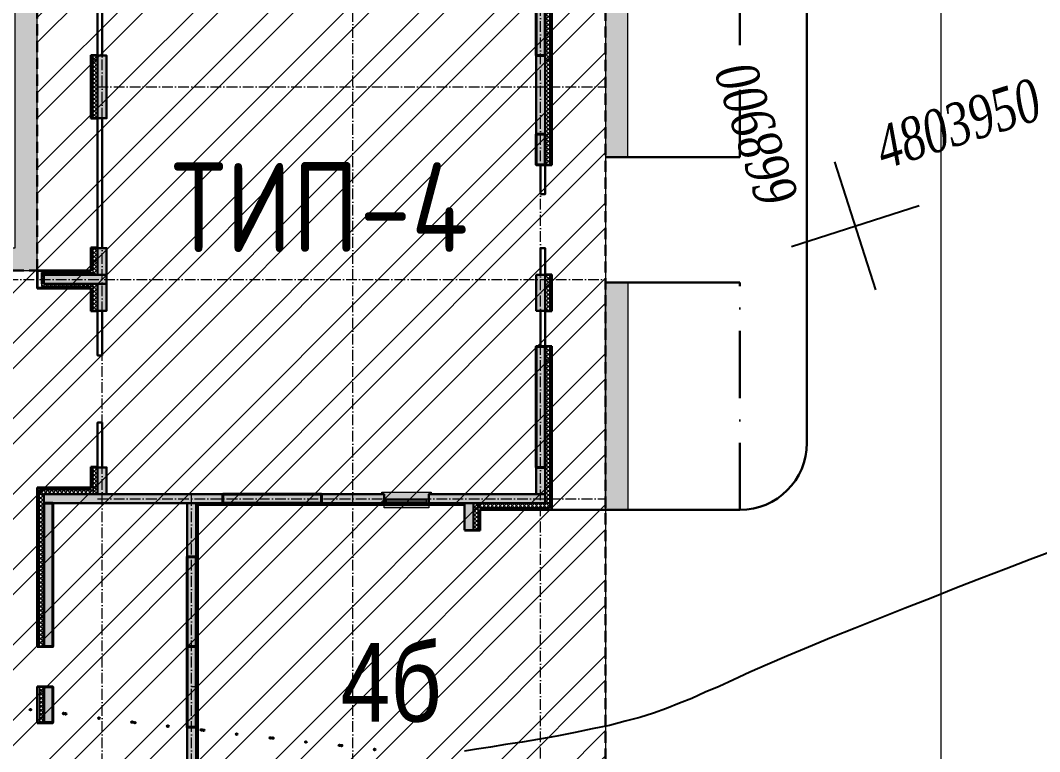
# Model space of a CAD drawing. Header units: millimetres. Extents: x 1353783 to 6492029790, y -7276956 to -512500.
# Drawn here: x 9954548 to 9959102, y -2837507 to -2834241 of the extents above; entities that cross this region are included whole.
import ezdxf
from ezdxf.enums import TextEntityAlignment as Align

# ---------------------------------------------------------------- set-up
doc = ezdxf.new("R2010")
doc.units = ezdxf.units.MM
for name, pattern in [('( Dashed )', [0.75, 0.5, -0.25]), ('482 Границы районов', [5, 3, -1, 0, -1]), ('ACAD_ISO10W100', [18, 12, -3, 0, -3]), ('CONTI', [0]), ('осевая', [50.800000000000004, 31.75, -6.35, 6.35, -6.35])]:
    doc.linetypes.add(name, pattern=pattern)
doc.layers.get('0').update_dxf_attribs({"lineweight": 5})
doc.layers.get('Defpoints').update_dxf_attribs({"color": 255})
for name, color, linetype, lineweight in [('!A-DIAFRAGM типовой', 142, 'Continuous', 0), ('7земля', 7, 'Continuous', 30), ('DIAFRAGM', 46, 'Continuous', 30), ('G-ANNO-SCHD', 231, 'Continuous', 9), ('Hatch', 254, 'Continuous', 5), ('INSULATION', 81, 'Continuous', 5), ('Room_name', 250, 'Continuous', 20), ('Room_number', 250, 'Continuous', 13), ('А_Шахта', 190, 'Continuous', 20), ('Ар-окна', 5, 'Continuous', 9), ('ГП-Граница учасика ИЖС', 3, 'Continuous', 5), ('ГП-Тратуар', 3, 'Continuous', 5), ('оси', 231, 'осевая', 9)]:
    doc.layers.add(name, color=color, linetype=linetype, lineweight=lineweight)
for name, color, linetype in [('GORIZUNKNOWN', 32, 'CONTI'), ('SETKR', 7, 'CONTI'), ('SIT_LРЕЛЬЕФ', 7, 'CONTI'), ('Заливка', 7, 'Continuous'), ('РЕЛЬЕФ', 7, 'CONTI')]:
    doc.layers.add(name, color=color, linetype=linetype)
doc.styles.add('ISOCPEUR', font='', dxfattribs={"width": 0.85})
doc.styles.add('SHRFT', font='', dxfattribs={"width": 0.75})
doc.styles.add('основной', font='Arial Narrow.ttf', dxfattribs={"height": 1.5})
doc.styles.get('ISOCPEUR').set_extended_font_data('ISOCPEUR')
doc.styles.get('SHRFT').set_extended_font_data('Times New Roman Cyr', italic=True)
pattern_1 = [(44.99999999999999, (-1.862645149230957e-09, 0), (-44.90128060534578, 44.90128060534577), []), (135, (-1.862645149230957e-09, 0), (-44.90128060534577, -44.90128060534576), [])]

# ---------------------------------------------------------------- blocks, each defined once
blk = doc.blocks.new('амвамвам')
at = {"lineweight": 30, "ltscale": 100, "true_color": 0x939598}
h = blk.add_hatch(color=252, dxfattribs=at)
h.dxf.hatch_style = 1
h.paths.add_polyline_path([(9742030.65074575, -3578642.915997515), (9742530.65074575, -3578642.915997515), (9742530.65074575, -3569022.919670768), (9728830.65492957, -3569022.919670766), (9728830.667146705, -3580672.919354988), (9725280.645847023, -3580672.919354986), (9725280.645847015, -3593422.918413457), (9745030.641692832, -3593422.918413449), (9745030.641692929, -3592923.334916862), (9725780.652775504, -3592923.334916856), (9725780.65617992, -3581172.921216084), (9729330.654902011, -3581172.918852236), (9729330.654902019, -3569522.919670766), (9742030.651035108, -3569522.496882061)])
h.paths.add_polyline_path([(9742030.651035093, -3581442.915997513), (9742530.651035093, -3581442.915997513), (9742530.651035093, -3586523.336293429), (9742030.652129896, -3586523.336293427)], flags=17)
at = {"color": 251, "lineweight": 15, "ltscale": 100, "true_color": 0x636466}
for points in [[(9742030.65074575, -3578642.915997515), (9742530.65074575, -3578642.915997515), (9742530.65074575, -3569022.919670768), (9728830.65492957, -3569022.919670766), (9728830.667146705, -3580672.919354988), (9725280.645847023, -3580672.919354986), (9725280.645847015, -3593422.918413457), (9745030.641692832, -3593422.918413449), (9745030.641692929, -3592923.334916862), (9725780.652775504, -3592923.334916856), (9725780.65617992, -3581172.921216084), (9729330.654902011, -3581172.918852236), (9729330.654902019, -3569522.919670766), (9742030.651035108, -3569522.496882061)], [(9742030.651035093, -3581442.915997513), (9742530.651035093, -3581442.915997513), (9742530.651035093, -3586523.336293429), (9742030.652129896, -3586523.336293427)]]:
    blk.add_lwpolyline(points, close=True, dxfattribs=at)
blk = doc.blocks.new('апрапрапрары')
at = {"layer": '!A-DIAFRAGM типовой', "lineweight": 0, "ltscale": 100, "true_color": 0x000000}
h = blk.add_hatch(color=18, dxfattribs=at)
h.dxf.hatch_style = 1
h.paths.add_polyline_path([(9769350.665064277, -3291176.583517787), (9769550.665064277, -3291176.58347316), (9769550.66417172, -3287176.510645743), (9769350.664171718, -3287176.51069037)])
h = blk.add_hatch(color=18, dxfattribs=at)
h.dxf.hatch_style = 1
h.paths.add_polyline_path([(9774250.664144896, -3288574.586409037), (9774450.664144896, -3288574.586364408), (9774450.663832951, -3287176.588050132), (9774250.663832951, -3287176.588094759)])
h = blk.add_hatch(color=18, dxfattribs=at)
h.dxf.hatch_style = 1
h.paths.add_polyline_path([(9769550.664439498, -3288376.585177083), (9769550.664484125, -3288576.585177085), (9770150.665119275, -3288576.585043202), (9770150.665074648, -3288376.585043202)])
h = blk.add_hatch(color=18, dxfattribs=at)
h.dxf.hatch_style = 1
h.paths.add_polyline_path([(9773650.664240181, -3288376.582389663), (9773650.664284809, -3288576.582389665), (9774250.664145343, -3288576.582255782), (9774250.664100714, -3288376.582255783)])
h = blk.add_hatch(color=18, dxfattribs=at)
h.dxf.hatch_style = 1
h.paths.add_polyline_path([(9774450.663922206, -3288376.590755169), (9774450.663966833, -3288576.590755171), (9775050.663827367, -3288576.59062129), (9775050.663782738, -3288376.590621288)])
h = blk.add_hatch(color=18, dxfattribs=at)
h.dxf.hatch_style = 1
h.paths.add_polyline_path([(9777950.665067557, -3288376.59137665), (9777950.665112184, -3288576.591376648), (9779350.66475292, -3288576.59106426), (9779350.66470829, -3288376.59106426)])
h = blk.add_hatch(color=18, dxfattribs=at)
h.dxf.hatch_style = 1
h.paths.add_polyline_path([(9763150.665821139, -3290376.58383827), (9763150.665865766, -3290576.58383827), (9764350.66760699, -3290576.583570505), (9764350.667562364, -3290376.583570505)])
h = blk.add_hatch(color=18, dxfattribs=at)
h.dxf.hatch_style = 1
h.paths.add_polyline_path([(9769350.664618006, -3290376.585177085), (9769350.664573379, -3290576.585177082), (9768150.664573379, -3290576.584909321), (9768150.664618006, -3290376.584909321)])
h = blk.add_hatch(color=18, dxfattribs=at)
h.dxf.hatch_style = 1
h.paths.add_polyline_path([(9769550.664414639, -3293376.587074832), (9769350.664414639, -3293376.587119457), (9769350.664727028, -3294776.58715154), (9769550.664727028, -3294776.587106914)])
h = blk.add_hatch(color=18, dxfattribs=at)
h.dxf.hatch_style = 1
h.paths.add_polyline_path([(9769350.709559886, -3295776.601303109), (9769550.709559888, -3295776.601347736), (9769550.708979737, -3298376.587229916), (9769350.708979737, -3298376.587185291)])
h = blk.add_hatch(color=18, dxfattribs=at)
h.dxf.hatch_style = 1
h.paths.add_polyline_path([(9768750.664496152, -3296576.31622574), (9768750.664540777, -3296776.31622574), (9769350.664593088, -3296776.316091859), (9769350.66454846, -3296576.316091859)])
h = blk.add_hatch(color=18, dxfattribs=at)
h.dxf.hatch_style = 1
h.paths.add_polyline_path([(9769550.664439496, -3298376.587229907), (9769550.664484123, -3298176.587229907), (9770150.664863596, -3298176.58736379), (9770150.664818967, -3298376.58736379)])
h = blk.add_hatch(color=18, dxfattribs=at)
h.dxf.hatch_style = 1
h.paths.add_polyline_path([(9773650.665186578, -3298376.587029709), (9773650.665231206, -3298176.587029708), (9774450.664585596, -3298176.587163589), (9774450.664540969, -3298376.587163589)])
h = blk.add_hatch(color=18, dxfattribs=at)
h.dxf.hatch_style = 1
h.paths.add_polyline_path([(9777590.671850959, -3298176.617992246), (9777590.671895586, -3298376.617992247), (9779350.667191405, -3298376.617599527), (9779350.667146778, -3298176.617599527)])
at = {"layer": 'Hatch', "lineweight": 40, "ltscale": 0.5, "true_color": 0x000000}
for points in [[(9764450.671189047, -3287176.589189353), (9764450.671189047, -3287376.589189355), (9765250.696134595, -3287376.589189355), (9765250.696134597, -3287176.589189355)], [(9769350.66509601, -3287176.588054121), (9769350.66509601, -3287376.588054123), (9766150.699879488, -3287376.588054121), (9766150.69987949, -3287176.588054121)], [(9764350.667562364, -3290576.583704389), (9764350.667562364, -3290376.583704387), (9766150.699879486, -3290376.583704386), (9766150.699879486, -3290576.583704384)], [(9766150.699879484, -3290576.583704385), (9766150.699879486, -3290376.583704385), (9768150.664618008, -3290376.583704385), (9768150.664618008, -3290576.583704387)], [(9769550.664729571, -3293376.587180081), (9769350.664729573, -3293376.587180081), (9769350.664729571, -3291176.585043202), (9769550.664729571, -3291176.585043202)], [(9770150.664841283, -3298376.587230557), (9770150.664841281, -3298176.587230557), (9772850.665231206, -3298176.587230557), (9772850.665231206, -3298376.587230557)], [(9776910.671671968, -3298376.587411919), (9776910.671671968, -3298176.587411917), (9777590.67185892, -3298176.587411919), (9777590.67185892, -3298376.587411919)], [(9779350.667169085, -3298376.61767945), (9779350.667169085, -3298176.617679448), (9781550.665582666, -3298176.617679448), (9781550.665582666, -3298376.617679448)]]:
    blk.add_hatch(color=18, dxfattribs=at).paths.add_polyline_path(points)
at = {"layer": 'INSULATION', "ltscale": 0.5, "true_color": 0x000000}
h = blk.add_hatch(dxfattribs=at)
h.set_pattern_fill('ANSI37', color=18, scale=20)
h.set_pattern_definition(pattern_1)
h.paths.add_polyline_path([(9764450.671189047, -3287076.510645746), (9764450.671189046, -3287176.510645744), (9765250.688407406, -3287176.510645744), (9765250.688407406, -3287076.510645744)])
h = blk.add_hatch(dxfattribs=at)
h.set_pattern_fill('ANSI37', color=18, scale=20, angle=-90.00000000000001)
h.set_pattern_definition([(315, (9774586.898431635, -3287076.510645743), (44.90128060534578, 44.90128060534576), []), (44.99999999999999, (9774586.898431635, -3287076.510645743), (-44.90128060534575, 44.90128060534578), [])])
h.paths.add_polyline_path([(9769550.659200864, -3287076.510645743), (9769550.659200864, -3287176.510645743), (9766150.698845446, -3287176.510645743), (9766150.698845446, -3287076.510645744)])
h = blk.add_hatch(dxfattribs=at)
h.set_pattern_fill('ANSI37', color=18, scale=20)
h.set_pattern_definition([(44.99999999999999, (9769550.660933401, -3293340.270807576), (-44.90128060534578, 44.90128060534577), []), (135, (9769550.660933401, -3293340.270807576), (-44.90128060534577, -44.90128060534576), [])])
h.paths.add_polyline_path([(9769550.660933401, -3287076.510645744), (9769650.660933401, -3287076.510645744), (9769650.660933401, -3288276.582389663), (9769550.660933401, -3288276.582389663)])
h = blk.add_hatch(dxfattribs=at)
h.set_pattern_fill('ANSI37', color=18, scale=20)
h.set_pattern_definition(pattern_1)
h.paths.add_polyline_path([(9774200.666069426, -3288276.585958936), (9774250.66605827, -3288276.585958934), (9774250.66605827, -3287126.588065277), (9774200.666069426, -3287126.588065277)])
h = blk.add_hatch(dxfattribs=at)
h.set_pattern_fill('ANSI37', color=18, scale=9.999997768927232, angle=89.99999999999994)
h.set_pattern_definition([(134.9999999999999, (9770232.538708825, -3287176.588054123), (-22.45063529377169, -22.45063529377165), []), (225, (9770232.538708825, -3287176.588054123), (22.45063529377165, -22.45063529377169), [])])
h.paths.add_polyline_path([(9774250.667165319, -3287176.588054121), (9774250.667165319, -3287126.588065279), (9774450.663987042, -3287126.588065279), (9774450.663987042, -3287176.588054121)])
h = blk.add_hatch(dxfattribs=at)
h.set_pattern_fill('ANSI37', color=18, scale=9.999997768927232, angle=179.9999999999999)
h.set_pattern_definition([(224.9999999999999, (9774500.663074292, -3294044.696322641), (22.45063529377164, -22.4506352937717), []), (314.9999999999999, (9774500.663074292, -3294044.696322641), (22.4506352937717, 22.45063529377163), [])])
h.paths.add_polyline_path([(9774500.663074292, -3288276.585958934), (9774450.663085448, -3288276.585958936), (9774450.663085448, -3287126.588065279), (9774500.663074292, -3287126.588065277)])
h = blk.add_hatch(dxfattribs=at)
h.set_pattern_fill('ANSI37', color=18, scale=20, angle=-90.00000000000001)
h.set_pattern_definition([(315, (9775186.899289938, -3288276.582389665), (44.90128060534578, 44.90128060534576), []), (44.99999999999999, (9775186.899289938, -3288276.582389665), (-44.90128060534575, 44.90128060534578), [])])
h.paths.add_polyline_path([(9770150.660059169, -3288276.582389663), (9770150.660059169, -3288376.582389665), (9769550.664347405, -3288376.582389665), (9769550.664347405, -3288276.582389665)])
h = blk.add_hatch(dxfattribs=at)
h.set_pattern_fill('ANSI37', color=18, scale=20, angle=-90.00000000000001)
h.set_pattern_definition([(315, (9779286.903254772, -3288276.582389665), (44.90128060534578, 44.90128060534576), []), (44.99999999999999, (9779286.903254772, -3288276.582389665), (-44.90128060534575, 44.90128060534578), [])])
h.paths.add_polyline_path([(9774250.664024001, -3288276.582389665), (9774250.664024001, -3288376.582389665), (9773650.664240181, -3288376.582389663), (9773650.664240183, -3288276.582389663)])
h = blk.add_hatch(dxfattribs=at)
h.set_pattern_fill('ANSI37', color=18, scale=20, angle=-90.00000000000001)
h.set_pattern_definition([(315, (9779886.902936796, -3288276.585958934), (44.90128060534578, 44.90128060534576), []), (44.99999999999999, (9779886.902936796, -3288276.585958934), (-44.90128060534575, 44.90128060534578), [])])
h.paths.add_polyline_path([(9775050.663827367, -3288276.585958934), (9775050.663827367, -3288376.585958936), (9774450.664078401, -3288376.585958934), (9774450.664078403, -3288276.585958934)])
h = blk.add_hatch(dxfattribs=at)
h.set_pattern_fill('ANSI37', color=18, scale=20, angle=-90.00000000000001)
h.set_pattern_definition([(315, (9783586.904247262, -3288276.588085934), (44.90128060534578, 44.90128060534576), []), (44.99999999999999, (9783586.904247262, -3288276.588085934), (-44.90128060534575, 44.90128060534578), [])])
h.paths.add_polyline_path([(9779350.664730603, -3288276.588085934), (9779350.664730603, -3288376.588085932), (9777950.66523267, -3288376.588085932), (9777950.66523267, -3288276.588085932)])
h = blk.add_hatch(dxfattribs=at)
h.set_pattern_fill('ANSI37', color=18, scale=9.999997768927232, angle=-90.00000000000006)
h.set_pattern_definition([(314.9999999999999, (9776618.424089354, -3290576.589730035), (22.45063529377169, 22.45063529377164), []), (44.99999999999995, (9776618.424089354, -3290576.589730035), (-22.45063529377164, 22.45063529377169), [])])
h.paths.add_polyline_path([(9769300.633700384, -3290576.589730036), (9769300.633700384, -3290626.589718881), (9763150.666317618, -3290626.590388296), (9763150.666317618, -3290576.590399451)])
h = blk.add_hatch(dxfattribs=at)
h.set_pattern_fill('ANSI37', color=18, scale=9.999997768927232, angle=179.9999999999999)
h.set_pattern_definition([(225, (9769350.633689228, -3299544.173049315), (22.45063529377165, -22.45063529377168), []), (314.9999999999999, (9769350.633689228, -3299544.173049315), (22.45063529377168, 22.45063529377165), [])])
h.paths.add_polyline_path([(9769350.633689228, -3296576.316116865), (9769300.633700386, -3296576.316116865), (9769300.633700384, -3290576.585165919), (9769350.633689228, -3290576.585165919)])
h = blk.add_hatch(dxfattribs=at)
h.set_pattern_fill('ANSI37', color=18, scale=20, angle=-90.00000000000001)
h.set_pattern_definition([(315, (9774386.902972529, -3296776.31622574), (44.90128060534578, 44.90128060534576), []), (44.99999999999999, (9774386.902972529, -3296776.31622574), (-44.90128060534575, 44.90128060534578), [])])
h.paths.add_polyline_path([(9769350.6644395, -3296776.316225742), (9769350.664439501, -3296876.316225742), (9768750.664540779, -3296876.316225742), (9768750.664540777, -3296776.31622574)])
h = blk.add_hatch(dxfattribs=at)
h.set_pattern_fill('ANSI37', color=18, scale=20)
h.set_pattern_definition([(44.99999999999999, (9769250.664439496, -3293440.348215953), (-44.90128060534578, 44.90128060534577), []), (135, (9769250.664439496, -3293440.348215953), (-44.90128060534577, -44.90128060534576), [])])
h.paths.add_polyline_path([(9769250.664439496, -3296876.31622574), (9769350.664439496, -3296876.31622574), (9769350.664439498, -3298476.587230542), (9769250.664439496, -3298476.587230542)])
h = blk.add_hatch(dxfattribs=at)
h.set_pattern_fill('ANSI37', color=18, scale=20, angle=-90.00000000000001)
h.set_pattern_definition([(315, (9779186.90357842, -3298376.587230542), (44.90128060534578, 44.90128060534576), []), (44.99999999999999, (9779186.90357842, -3298376.587230542), (-44.90128060534575, 44.90128060534578), [])])
h.paths.add_polyline_path([(9772850.665231206, -3298376.587230542), (9772850.665231206, -3298476.587230542), (9769350.664439496, -3298476.587230542), (9769350.664439496, -3298376.587230542)])
h = blk.add_hatch(dxfattribs=at)
h.set_pattern_fill('ANSI37', color=18, scale=20, angle=-90.00000000000001)
h.set_pattern_definition([(315, (9779086.903578147, -3298376.587230542), (44.90128060534578, 44.90128060534576), []), (44.99999999999999, (9779086.903578147, -3298376.587230542), (-44.90128060534575, 44.90128060534578), [])])
h.paths.add_polyline_path([(9774450.664563281, -3298376.58723054), (9774450.664563281, -3298476.587230542), (9773650.67630647, -3298476.587230542), (9773650.67630647, -3298376.587230542)])
h = blk.add_hatch(dxfattribs=at)
h.set_pattern_fill('ANSI37', color=18, scale=20, angle=-90.00000000000001)
h.set_pattern_definition([(315, (9792386.879832849, -3298376.617191936), (44.90128060534578, 44.90128060534576), []), (44.99999999999999, (9792386.879832849, -3298376.617191936), (-44.90128060534575, 44.90128060534578), [])])
h.paths.add_polyline_path([(9786050.664563827, -3298376.617191936), (9786050.664563827, -3298476.617191936), (9776910.671671968, -3298476.617191938), (9776910.671671968, -3298376.617191938)])
at = {"layer": 'ГП-Тратуар', "lineweight": 30, "ltscale": 100, "true_color": 0x000000}
h = blk.add_hatch(color=18, dxfattribs=at)
h.dxf.hatch_style = 1
h.paths.add_polyline_path([(9769250.711833604, -3294776.587119381), (9769550.711833604, -3294776.587119379), (9769550.711833604, -3294726.587119379), (9769600.711833604, -3294726.587119379), (9769600.711833604, -3295826.587119379), (9769550.711833604, -3295826.587119377), (9769550.711833604, -3295776.587119377), (9769250.711833604, -3295776.587119379)])
at = {"layer": '7земля', "color": 18, "linetype": '( Dashed )', "lineweight": 30, "ltscale": 500, "true_color": 0x000000}
for p, q in [((9774550.661812745, -3283476.586253117), (9774550.665583463, -3287226.58496593)), ((9774550.66457243, -3287026.584975208), (9785750.664128715, -3287026.582476084)), ((9763250.66456382, -3299726.588612714), (9785750.66479631, -3299726.052371961))]:
    blk.add_line(p, q, dxfattribs=at)
at = {"layer": '7земля', "color": 18, "lineweight": 30, "ltscale": 100, "true_color": 0x000000}
for p, q in [((9765260.708104152, -3287026.653236414), (9764440.671188891, -3287026.653236416)), ((9764440.671188891, -3287026.653236416), (9764440.671191368, -3287376.616762175)), ((9765250.704871707, -3287036.653236414), (9764450.671189047, -3287036.653236414)), ((9764450.671189047, -3287036.653236414), (9764450.671191366, -3287376.616762021)), ((9765250.65643899, -3287376.510645743), (9765250.704871707, -3287036.653236414)), ((9765260.656438468, -3287376.513877663), (9765260.708104152, -3287026.653236414)), ((9769700.664294485, -3287026.822842714), (9766140.703001741, -3287026.556800003)), ((9766140.703001741, -3287026.556800003), (9766140.703001743, -3287376.561976214)), ((9769690.664294485, -3287036.822044452), (9766150.70287796, -3287036.514902825)), ((9766150.70287796, -3287036.514902825), (9766150.702877961, -3287376.519280712)), ((9769690.664294485, -3288236.584530176), (9769690.664294485, -3287036.822044452)), ((9769700.664294485, -3288226.584587756), (9769700.664294485, -3287026.822842714)), ((9774150.664572433, -3287026.585019835), (9774150.664066797, -3288226.591022347)), ((9774550.66457243, -3287026.584975208), (9774150.664572433, -3287026.585019835)), ((9774160.664567374, -3287036.585018718), (9774160.66406174, -3288236.591022347)), ((9774540.664567374, -3287036.584976324), (9774160.664567374, -3287036.585018718)), ((9774540.66406174, -3288236.591022347), (9774540.664567374, -3287036.584976324)), ((9774550.664066799, -3288226.591022345), (9774550.66457243, -3287026.584975208)), ((9770150.664325397, -3288236.587178859), (9769690.664294485, -3288236.584530176)), ((9770160.664325396, -3288226.587236439), (9769700.664294485, -3288226.584587756)), ((9770150.664325397, -3288376.587230525), (9770150.664325397, -3288236.587178859)), ((9770160.664325397, -3288376.587230527), (9770160.664325396, -3288226.587236439)), ((9774150.664066797, -3288226.591022347), (9773640.66369762, -3288226.591022347)), ((9773640.66369762, -3288226.591022347), (9773640.664240185, -3288376.588085934)), ((9774160.66406174, -3288236.591022347), (9773650.663733793, -3288236.591022347)), ((9773650.663733793, -3288236.591022347), (9773650.664240183, -3288376.588049761)), ((9775050.662667595, -3288236.591022347), (9774540.66406174, -3288236.591022347)), ((9775060.662667597, -3288226.591022347), (9774550.664066799, -3288226.591022345)), ((9775050.662667595, -3288374.581647689), (9775050.662667595, -3288236.591022347)), ((9775060.662667595, -3288374.581647688), (9775060.662667597, -3288226.591022347)), ((9779360.664730605, -3288226.591143775), (9777940.665760629, -3288226.591143779)), ((9777940.665760629, -3288226.591143779), (9777940.665760629, -3288376.591143779)), ((9779350.664730603, -3288236.591143775), (9777950.665760629, -3288236.591143779)), ((9777950.665760629, -3288236.591143779), (9777950.66576063, -3288376.591143779)), ((9779350.664730603, -3288376.591143777), (9779350.664730603, -3288236.591143775)), ((9779360.664730605, -3288376.591143773), (9779360.664730605, -3288226.591143775)), ((9768740.66454209, -3296926.316236607), (9768740.664496152, -3296576.320244142)), ((9768750.664540779, -3296916.316236154), (9768750.66449615, -3296576.320242829)), ((9769200.664439498, -3296926.316215782), (9768740.66454209, -3296926.316236607)), ((9769210.664439496, -3296916.316215328), (9768750.664540779, -3296916.316236154)), ((9769200.664439492, -3298526.587230542), (9769200.664439498, -3296926.316215782)), ((9769210.664439492, -3298516.587230542), (9769210.664439496, -3296916.316215328)), ((9772850.665231206, -3298376.587230542), (9772850.665231206, -3298516.587230542)), ((9772860.665231206, -3298376.587230542), (9772860.665231206, -3298526.587230542)), ((9773640.676306471, -3298526.58723054), (9773640.67630647, -3298376.58723054)), ((9773650.676306471, -3298516.587230206), (9773650.67630647, -3298376.587230542)), ((9774450.683563698, -3298376.587205247), (9774450.683522046, -3298516.587204105)), ((9774460.683563698, -3298376.587208222), (9774460.683519071, -3298526.587203772)), ((9776900.671671966, -3298526.617099811), (9776900.671671968, -3298376.617099813)), ((9776910.671671966, -3298516.617099703), (9776910.671671966, -3298376.617099813)), ((9772860.665231206, -3298526.587230542), (9769200.664439492, -3298526.587230542)), ((9772850.665231206, -3298516.587230542), (9769210.664439492, -3298516.587230542)), ((9774460.683519071, -3298526.587203772), (9773640.676306471, -3298526.58723054)), ((9774450.683522046, -3298516.587204105), (9773650.676306471, -3298516.587230206)), ((9779360.683648838, -3298526.617073045), (9776900.671671966, -3298526.617099811)), ((9779350.683651814, -3298516.617073155), (9776910.671671966, -3298516.617099703)), ((9779350.683651814, -3298516.617073155), (9785760.636209903, -3298516.602243111)), ((9779360.683648838, -3298526.617073045), (9785750.636209909, -3298526.602211238))]:
    blk.add_line(p, q, dxfattribs=at)
at = {"layer": 'DIAFRAGM', "color": 18, "ltscale": 0.5, "true_color": 0x000000}
for points in [[(9769350.665064277, -3291176.583517787), (9769550.665064277, -3291176.58347316), (9769550.66417172, -3287176.510645743), (9769350.664171718, -3287176.51069037)], [(9774250.664144896, -3288574.586409037), (9774450.664144896, -3288574.586364408), (9774450.663832951, -3287176.588050132), (9774250.663832951, -3287176.588094759)], [(9769550.664439498, -3288376.585177083), (9769550.664484125, -3288576.585177085), (9770150.665119275, -3288576.585043202), (9770150.665074648, -3288376.585043202)], [(9773650.664240181, -3288376.582389663), (9773650.664284809, -3288576.582389665), (9774250.664145343, -3288576.582255782), (9774250.664100714, -3288376.582255783)], [(9774450.663922206, -3288376.590755169), (9774450.663966833, -3288576.590755171), (9775050.663827367, -3288576.59062129), (9775050.663782738, -3288376.590621288)], [(9777950.665067557, -3288376.59137665), (9777950.665112184, -3288576.591376648), (9779350.66475292, -3288576.59106426), (9779350.66470829, -3288376.59106426)], [(9763150.665821139, -3290376.58383827), (9763150.665865766, -3290576.58383827), (9764350.66760699, -3290576.583570505), (9764350.667562364, -3290376.583570505)], [(9769350.664618006, -3290376.585177085), (9769350.664573379, -3290576.585177082), (9768150.664573379, -3290576.584909321), (9768150.664618006, -3290376.584909321)], [(9769550.664414639, -3293376.587074832), (9769350.664414639, -3293376.587119457), (9769350.664727028, -3294776.58715154), (9769550.664727028, -3294776.587106914)], [(9769350.709559886, -3295776.601303109), (9769550.709559888, -3295776.601347736), (9769550.708979737, -3298376.587229916), (9769350.708979737, -3298376.587185291)], [(9768750.664496152, -3296576.31622574), (9768750.664540777, -3296776.31622574), (9769350.664593088, -3296776.316091859), (9769350.66454846, -3296576.316091859)], [(9769550.664439496, -3298376.587229907), (9769550.664484123, -3298176.587229907), (9770150.664863596, -3298176.58736379), (9770150.664818967, -3298376.58736379)], [(9773650.665186578, -3298376.587029709), (9773650.665231206, -3298176.587029708), (9774450.664585596, -3298176.587163589), (9774450.664540969, -3298376.587163589)], [(9777590.671850959, -3298176.617992246), (9777590.671895586, -3298376.617992247), (9779350.667191405, -3298376.617599527), (9779350.667146778, -3298176.617599527)]]:
    blk.add_lwpolyline(points, close=True, dxfattribs=at)
at = {"layer": 'Hatch', "color": 18, "lineweight": 40, "ltscale": 0.5, "true_color": 0x000000}
for points in [[(9764450.671189047, -3287176.589189353), (9764450.671189047, -3287376.589189355), (9765250.696134595, -3287376.589189355), (9765250.696134597, -3287176.589189355)], [(9769350.66509601, -3287176.588054121), (9769350.66509601, -3287376.588054123), (9766150.699879488, -3287376.588054121), (9766150.69987949, -3287176.588054121)], [(9764350.667562364, -3290576.583704389), (9764350.667562364, -3290376.583704387), (9766150.699879486, -3290376.583704386), (9766150.699879486, -3290576.583704384)], [(9766150.699879484, -3290576.583704385), (9766150.699879486, -3290376.583704385), (9768150.664618008, -3290376.583704385), (9768150.664618008, -3290576.583704387)], [(9769550.664729571, -3293376.587180081), (9769350.664729573, -3293376.587180081), (9769350.664729571, -3291176.585043202), (9769550.664729571, -3291176.585043202)], [(9770150.664841283, -3298376.587230557), (9770150.664841281, -3298176.587230557), (9772850.665231206, -3298176.587230557), (9772850.665231206, -3298376.587230557)], [(9776910.671671968, -3298376.587411919), (9776910.671671968, -3298176.587411917), (9777590.67185892, -3298176.587411919), (9777590.67185892, -3298376.587411919)], [(9779350.667169085, -3298376.61767945), (9779350.667169085, -3298176.617679448), (9781550.665582666, -3298176.617679448), (9781550.665582666, -3298376.617679448)]]:
    blk.add_lwpolyline(points, close=True, dxfattribs=at)
at = {"layer": 'INSULATION', "color": 18, "ltscale": 0.5, "true_color": 0x000000}
for points in [[(9764450.671189047, -3287076.510645746), (9764450.671189046, -3287176.510645744), (9765250.688407406, -3287176.510645744), (9765250.688407406, -3287076.510645744)], [(9769550.659200864, -3287076.510645743), (9769550.659200864, -3287176.510645743), (9766150.698845446, -3287176.510645743), (9766150.698845446, -3287076.510645744)], [(9769550.660933401, -3287076.510645744), (9769650.660933401, -3287076.510645744), (9769650.660933401, -3288276.582389663), (9769550.660933401, -3288276.582389663)], [(9774200.666069426, -3288276.585958936), (9774250.66605827, -3288276.585958934), (9774250.66605827, -3287126.588065277), (9774200.666069426, -3287126.588065277)], [(9774250.667165319, -3287176.588054121), (9774250.667165319, -3287126.588065279), (9774450.663987042, -3287126.588065279), (9774450.663987042, -3287176.588054121)], [(9774500.663074292, -3288276.585958934), (9774450.663085448, -3288276.585958936), (9774450.663085448, -3287126.588065279), (9774500.663074292, -3287126.588065277)], [(9770150.660059169, -3288276.582389663), (9770150.660059169, -3288376.582389665), (9769550.664347405, -3288376.582389665), (9769550.664347405, -3288276.582389665)], [(9774250.664024001, -3288276.582389665), (9774250.664024001, -3288376.582389665), (9773650.664240181, -3288376.582389663), (9773650.664240183, -3288276.582389663)], [(9775050.663827367, -3288276.585958934), (9775050.663827367, -3288376.585958936), (9774450.664078401, -3288376.585958934), (9774450.664078403, -3288276.585958934)], [(9779350.664730603, -3288276.588085934), (9779350.664730603, -3288376.588085932), (9777950.66523267, -3288376.588085932), (9777950.66523267, -3288276.588085932)], [(9769300.633700384, -3290576.589730036), (9769300.633700384, -3290626.589718881), (9763150.666317618, -3290626.590388296), (9763150.666317618, -3290576.590399451)], [(9769350.633689228, -3296576.316116865), (9769300.633700386, -3296576.316116865), (9769300.633700384, -3290576.585165919), (9769350.633689228, -3290576.585165919)], [(9769350.6644395, -3296776.316225742), (9769350.664439501, -3296876.316225742), (9768750.664540779, -3296876.316225742), (9768750.664540777, -3296776.31622574)], [(9769250.664439496, -3296876.31622574), (9769350.664439496, -3296876.31622574), (9769350.664439498, -3298476.587230542), (9769250.664439496, -3298476.587230542)], [(9772850.665231206, -3298376.587230542), (9772850.665231206, -3298476.587230542), (9769350.664439496, -3298476.587230542), (9769350.664439496, -3298376.587230542)], [(9774450.664563281, -3298376.58723054), (9774450.664563281, -3298476.587230542), (9773650.67630647, -3298476.587230542), (9773650.67630647, -3298376.587230542)], [(9786050.664563827, -3298376.617191936), (9786050.664563827, -3298476.617191936), (9776910.671671968, -3298476.617191938), (9776910.671671968, -3298376.617191938)]]:
    blk.add_lwpolyline(points, close=True, dxfattribs=at)
at = {"layer": 'А_Шахта', "color": 18, "lineweight": 5, "true_color": 0x000000}
for p, q in [((9765250.701128162, -3287176.588054125), (9765250.698631378, -3287276.588054094)), ((9765250.698631376, -3290576.589730038), (9765250.70112816, -3290476.58973007))]:
    blk.add_line(p, q, dxfattribs=at)
at = {"layer": 'Ар-окна', "color": 18, "lineweight": 30, "true_color": 0x000000}
for p, q in [((9775050.664563281, -3298376.587230542), (9775050.667060064, -3298276.587230572)), ((9776250.664562907, -3298376.617191938), (9776250.66705969, -3298276.617191969))]:
    blk.add_line(p, q, dxfattribs=at)
for points in [[(9771150.66013588, -3288476.660888645), (9770150.665085822, -3288476.660899803), (9770150.665085822, -3288376.660899803), (9771150.66013588, -3288376.660888647)], [(9772650.661458936, -3288476.582389665), (9773650.661458936, -3288476.582389666), (9773650.661458936, -3288376.582389666), (9772650.661458936, -3288376.582389667)], [(9775050.662649954, -3288376.585958936), (9777950.665089872, -3288376.585958936), (9777950.665089872, -3288476.591376649), (9775050.662649954, -3288476.591376649)], [(9779350.664730603, -3288376.591143777), (9781550.665683476, -3288376.591143777), (9781550.665683476, -3288476.585015767), (9779350.664730603, -3288476.585015767)], [(9772850.68768845, -3298276.587811084), (9773650.665186578, -3298276.587811084), (9773650.665186578, -3298376.587811084), (9772850.68768845, -3298376.587811084)], [(9774450.664563283, -3298276.587163589), (9775050.664563281, -3298276.587163589), (9775050.664563281, -3298376.587230542), (9774450.664563283, -3298376.587230542)], [(9776250.66705969, -3298276.617191969), (9776910.671671966, -3298276.617191969), (9776910.671671966, -3298376.582229429), (9776250.66705969, -3298376.582229429)]]:
    blk.add_lwpolyline(points, close=True, dxfattribs=at)
at = {"layer": 'Ар-окна', "color": 18, "lineweight": 5, "true_color": 0x000000}
for points in [[(9769250.711833604, -3294776.587119381), (9769550.711833604, -3294776.587119379), (9769550.711833604, -3294726.587119379), (9769600.711833604, -3294726.587119379), (9769600.711833604, -3295826.587119379), (9769550.711833604, -3295826.587119377), (9769550.711833604, -3295776.587119377), (9769250.711833604, -3295776.587119379)], [(9769350.711833602, -3294826.587119381), (9769350.711833602, -3294776.587119379), (9769450.711833602, -3294776.587119379), (9769450.711833602, -3294826.587119379)], [(9769350.711833602, -3295776.587119379), (9769350.711833602, -3294776.587119379), (9769450.711833602, -3294776.587119379), (9769450.711833602, -3295776.587119377)], [(9769375.711833602, -3295726.587119379), (9769375.711833602, -3294826.587119379), (9769425.711833602, -3294826.587119379), (9769425.711833602, -3295726.587119379)], [(9769350.711833602, -3295776.587119379), (9769350.711833602, -3295726.587119379), (9769450.711833602, -3295726.587119377), (9769450.711833602, -3295776.587119377)]]:
    blk.add_lwpolyline(points, close=True, dxfattribs=at)
at = {"layer": 'оси', "color": 251, "linetype": 'ACAD_ISO10W100', "lineweight": 13, "ltscale": 20, "true_color": 0x636466}
for p, q in [((9774350.664575709, -3283476.575920208), (9774350.6645612, -3299726.324067279)), ((9769450.664439496, -3288376.587207579), (9769450.664439496, -3299726.440848601)), ((9778650.661524521, -3288376.59900472), (9778650.664057028, -3299726.221585725)), ((9762800.665821139, -3288476.588290823), (9786200.66456383, -3288476.588290823)), ((9762800.665821139, -3290476.583916367), (9769550.664558131, -3290476.583653449)), ((9762800.665821139, -3294076.587331335), (9786050.664727785, -3294076.582143432)), ((9761850.643237945, -3298276.587811084), (9786200.66456383, -3298276.587811085))]:
    blk.add_line(p, q, dxfattribs=at)
blk = doc.blocks.new('BL_333')
at = {"color": 0}
for p, q in [((0, -3), (0, 3)), ((-3, 0), (3, 0))]:
    blk.add_line(p, q, dxfattribs=at)
blk = doc.blocks.new('оо')
at = {"layer": 'GORIZUNKNOWN', "color": 9, "true_color": 0xc7c8ca}
blk.add_lwpolyline([(222720.3934596914, -3431716.991817344), (222719.8334596913, -3431717.021817344), (222719.2634596913, -3431717.051817344), (222718.6734596913, -3431717.081817344), (222718.0734596913, -3431717.121817344), (222717.4634596913, -3431717.161817344), (222716.8434596913, -3431717.201817344), (222716.2434596913, -3431717.241817344), (222715.6434596914, -3431717.281817344), (222715.0734596913, -3431717.321817343), (222714.5234596914, -3431717.371817344), (222714.0034596913, -3431717.411817344), (222713.5334596914, -3431717.461817344), (222713.1034596913, -3431717.501817344), (222712.7034596913, -3431717.551817344), (222712.3534596913, -3431717.591817344), (222712.0134596913, -3431717.621817344), (222711.6934596913, -3431717.661817344), (222711.3934596914, -3431717.681817343), (222711.0834596913, -3431717.701817344), (222710.7734596914, -3431717.711817344), (222710.4534596913, -3431717.711817344), (222710.1134596913, -3431717.691817343), (222709.7534596913, -3431717.671817344), (222709.3634596913, -3431717.631817344), (222708.9734596913, -3431717.591817344), (222708.5634596913, -3431717.541817344), (222708.1734596913, -3431717.491817344), (222707.7834596914, -3431717.431817343), (222707.4134596914, -3431717.371817344), (222707.0734596913, -3431717.321817343), (222706.7634596913, -3431717.271817344), (222706.4934596913, -3431717.231817344)], dxfattribs=at)
at = {"layer": 'SIT_LРЕЛЬЕФ', "color": 9, "true_color": 0xc7c8ca}
for centre in [(222697.5434596914, -3431713.381817344), (222698.2234596913, -3431713.691817343), (222698.2634596913, -3431713.711817344), (222698.9434596913, -3431714.031817344), (222699.6234596913, -3431714.341817344), (222699.6734596913, -3431714.371817344), (222700.3534596913, -3431714.671817344), (222701.0434596914, -3431714.981817344), (222701.0834596913, -3431715.001817344), (222701.7634596913, -3431715.311817344), (222702.4534596913, -3431715.621817344), (222702.5034596913, -3431715.641817343), (222703.1834596913, -3431715.951817344), (222703.8734596913, -3431716.251817344), (222703.9134596914, -3431716.271817344), (222704.5934596913, -3431716.581817344)]:
    blk.add_circle(centre, 0.02, dxfattribs=at)
at = {"layer": 'SETKR', "color": 9, "true_color": 0xc7c8ca, "xscale": 0.5000000000000001, "yscale": 0.5000000000000001, "zscale": 0.5000000000000001}
blk.add_blockref('BL_333', (222718.3934596914, -3431708.731817344), dxfattribs=at)
at = {"layer": 'РЕЛЬЕФ', "color": 9, "true_color": 0xc7c8ca, "style": 'SHRFT', "width": 0.75}
blk.add_text('668900', height=0.9500000000000001, rotation=90, dxfattribs=at).set_placement((222717.3934596914, -3431707.731817344))
blk.add_text('4803950', height=0.9500000000000001, dxfattribs=at).set_placement((222719.3934596914, -3431707.731817344))
blk = doc.blocks.new('RM_AREA')
at = {"layer": 'Room_number', "color": 0, "linetype": 'ByBlock', "lineweight": -2, "style": 'ISOCPEUR', "width": 0.85}
blk.add_attdef('ROOM_NAME', text='', height=3, dxfattribs=at).set_placement((0, 5), align=Align.CENTER)
at = {"layer": 'Room_number', "linetype": 'ByBlock', "lineweight": -2, "style": 'ISOCPEUR', "width": 0.85}
blk.add_attdef('AREA', text='', height=3, dxfattribs=at).set_placement((0, 0), align=Align.CENTER)

msp = doc.modelspace()

# ---------------------------------------------------------------- hatches: boundary and pattern name
at = {"layer": 'Заливка', "lineweight": 13, "ltscale": 100, "true_color": 0xffb3ff}
h = msp.add_hatch(dxfattribs=at)
h.set_pattern_fill('ANSI32', color=211, scale=25)
h.set_pattern_definition([(45, (298297.5624475367, -33478.68024957506), (-168.3798022700466, 168.3798022700466), []), (45, (298409.8156975367, -33478.68024957506), (-168.3798022700466, 168.3798022700466), [])])
h.paths.add_polyline_path([(9954622.398900675, -2833027.907358623), (9957162.425822627, -2833024.764161328), (9957162.425822627, -2837707.99138719), (9953912.261823248, -2837707.990752332), (9953912.398707941, -2835357.907531076), (9954622.39845236, -2835357.907194917)])

# ---------------------------------------------------------------- linework, layer by layer
at = {"layer": 'Defpoints', "lineweight": 0, "ltscale": 100}
msp.add_lwpolyline([(9958662.359783825, -2852430.041580292), (9958662.359783862, -2791201.406971793, -0.4142136825218612), (9960162.360399183, -2789701.406971794), (9990896.6699953, -2789701.419579177)], format="xyb", dxfattribs=at)
at = {"layer": 'ГП-Граница учасика ИЖС', "color": 251, "lineweight": 30, "ltscale": 100}
msp.add_lwpolyline([(9956922.364428597, -2831012.255291081), (9957762.365303544, -2831012.255452706, -0.414213562373095), (9958062.365245821, -2831312.255510429), (9958062.364319226, -2836127.991329378, -0.414213562373095), (9957762.364261504, -2836427.991271656), (9956922.363386557, -2836427.991110031)], format="xyb", dxfattribs=at)
at = {"layer": 'ГП-Граница учасика ИЖС', "color": 94, "linetype": '482 Границы районов', "lineweight": 30, "ltscale": 100}
for points in [[(9957762.364564752, -2834851.98872971), (9957762.36518811, -2831612.254945409), (9952562.36518811, -2831612.253944878), (9952562.363899786, -2838307.989994795), (9957762.363899784, -2838307.990995326), (9957762.364015233, -2837707.991502622)], [(9957762.364261514, -2836427.991271655), (9957762.364457004, -2835411.98872971)]]:
    msp.add_lwpolyline(points, dxfattribs=at)
at = {"layer": 'ГП-Граница учасика ИЖС', "color": 251, "lineweight": 30, "ltscale": 100}
for points in [[(9957162.366375342, -2834851.988614264), (9957762.364564752, -2834851.98872971)], [(9957162.366535408, -2835411.988614265), (9957762.364457004, -2835411.98872971)]]:
    msp.add_lwpolyline(points, dxfattribs=at)
at = {"layer": 'Заливка', "color": 211, "lineweight": 13, "ltscale": 100, "true_color": 0xffb3ff}
msp.add_lwpolyline([(9954622.398900675, -2833027.907358623), (9957162.425822627, -2833024.764161328), (9957162.425822627, -2837707.99138719), (9953912.261823248, -2837707.990752332), (9953912.398707941, -2835357.907531076), (9954622.39845236, -2835357.907194917)], close=True, dxfattribs=at)

# ---------------------------------------------------------------- block references
at = {"color": 1, "lineweight": 30}
for name, p, xscale, yscale, zscale, rotation in [('амвамвам', (8008756.432392774, -2119122.94911043), 0.1999999999999998, 0.1999999999999998, 0.1999999999999998, 359.9999889757423), ('апрапрапрары', (9297216.759519465, -4790267.997571682), 0.1999999999999999, 0.1999999999999999, 0.1999999999999999, 89.99998897575162)]:
    msp.add_blockref(name, p, dxfattribs=dict(at, xscale=xscale, yscale=yscale, zscale=zscale, rotation=rotation))
at = {"layer": 'ГП-Граница учасика ИЖС', "color": 1}
ref = msp.add_blockref('RM_AREA', (9952594.092023026, -2833213.988864802), dxfattribs=dict(at, xscale=11.99999999999999, yscale=11.99999999999999, zscale=11.99999999999999, rotation=180.0000000931629))
ref.add_attrib('ROOM_NAME', 'ТИП-4', dxfattribs={"layer": 'Room_name', "color": 6, "linetype": 'ByBlock', "lineweight": -2, "height": 400, "rotation": 1.334021321025711e-07, "style": 'ISOCPEUR', "width": 0.85}).set_placement((9955886.343332008, -2835275.869618235), align=Align.CENTER)
at = {"layer": 'РЕЛЬЕФ', "color": 240, "lineweight": 30, "true_color": 0xed1f24, "xscale": 200.0000000000001, "yscale": 200.0000000000001, "zscale": 200.0000000000001, "rotation": 17.80578495452471}
msp.add_blockref('оо', (-242329120.9759156, 637008728.1453253), dxfattribs=at)

# ---------------------------------------------------------------- texts
at = {"layer": 'G-ANNO-SCHD', "color": 0, "insert": (9955977.772687411, -2837022.916659241, 231991.4124539885), "char_height": 350, "width": 1716168.185823002, "attachment_point": 1, "line_spacing_factor": 1.149209049011899, "style": 'основной'}
msp.add_mtext('4б', dxfattribs=at)

doc.saveas('drawing.dxf')
